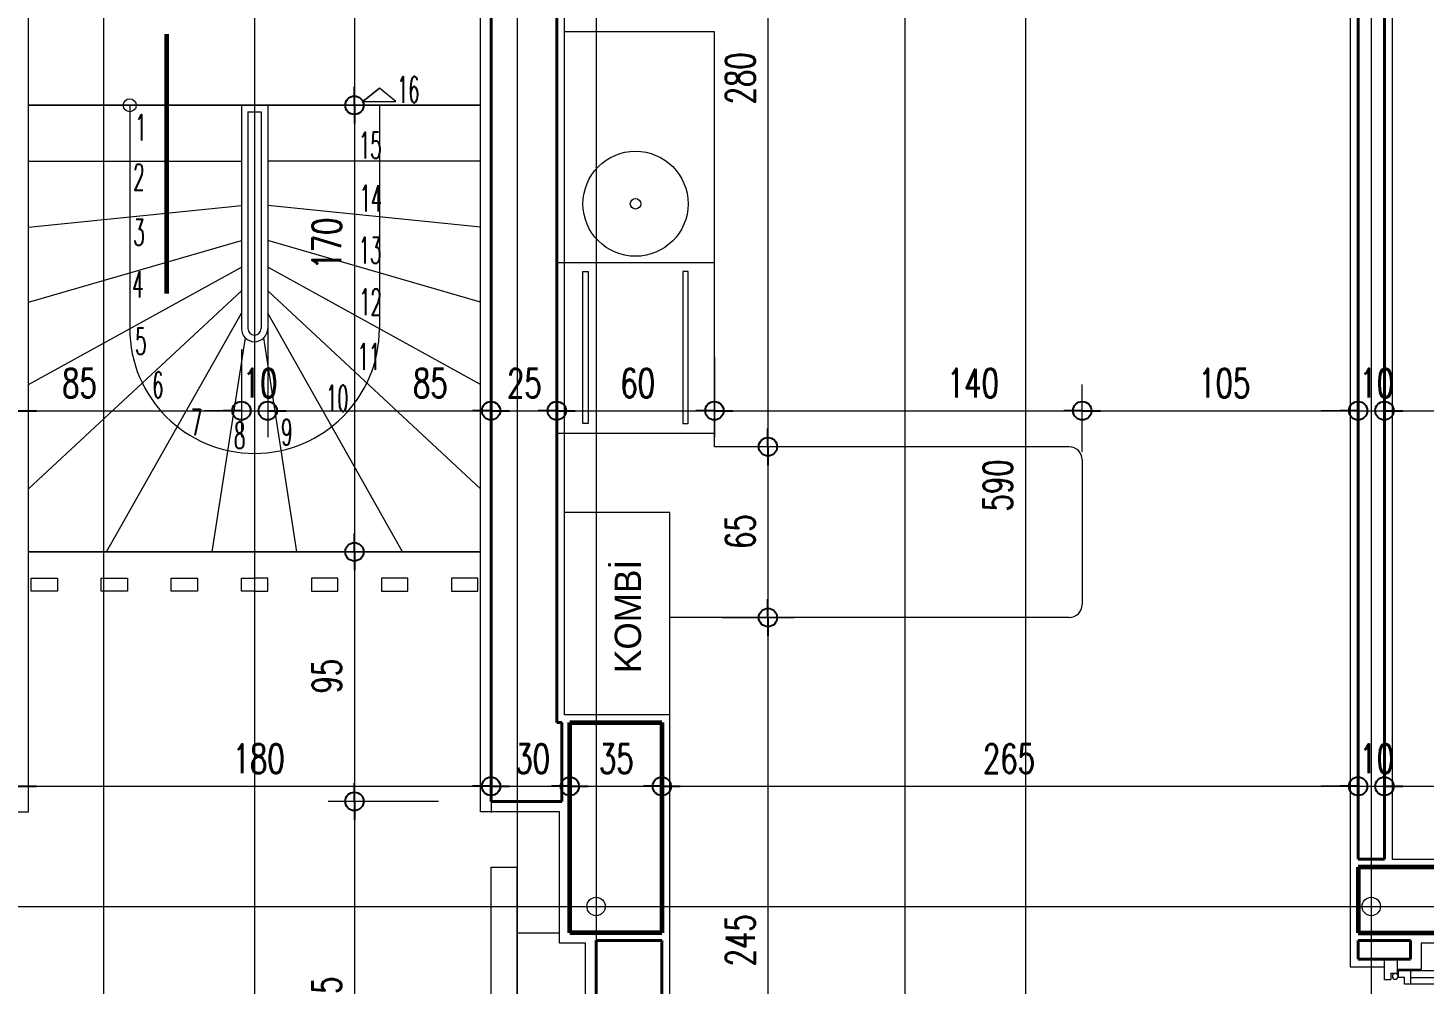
# Model space of a CAD drawing. Header units: millimetres. Extents: x 2016.56 to 2021.8, y 13721.83 to 13722.48.
# Drawn here: x 2017.928 to 2018.0343, y 13722.0359 to 13722.1087 of the extents above; entities that cross this region are included whole.
import ezdxf

# ---------------------------------------------------------------- set-up
doc = ezdxf.new("R2010")
doc.units = ezdxf.units.MM
doc.linetypes.add('ACAD_ISO04W100', pattern=[30, 24, -3, 0, -3])
doc.linetypes.add('ACAD_ISO07W100', pattern=[3, 0, -3])
doc.layers.get('0').update_dxf_attribs({"lineweight": 20})
for name, color, linetype, lineweight in [('aks', 1, 'Continuous', 9), ('DH', 7, 'Continuous', 20), ('DUVAR', 4, 'Continuous', 40), ('DV', 7, 'Continuous', 20), ('kesit', 5, 'Continuous', 60), ('kolon', 5, 'Continuous', 60), ('PENCERE', 3, 'Continuous', 13), ('SIVA', 7, 'Continuous', 20), ('TEFRİŞ', 11, 'Continuous', 9), ('TEXT', 7, 'Continuous', 20)]:
    doc.layers.add(name, color=color, linetype=linetype, lineweight=lineweight)
doc.styles.get("Standard").update_dxf_attribs({"font": 'txt.shx', "width": 0.7, "height": 11})
doc.styles.add('style3', font='GOTHIC.TTF', dxfattribs={"width": 0.7, "height": 11})

msp = doc.modelspace()

# ---------------------------------------------------------------- linework, layer by layer
for p, q in [((2017.980290658595, 13722.10838914312), (2017.968890658595, 13722.10838914312)), ((2017.980290658595, 13722.07678914312), (2017.980290658595, 13722.10838914312)), ((2017.970290658595, 13722.09013853427), (2017.970694938894, 13722.09013853427)), ((2017.970290658595, 13722.07856052371), (2017.970290658595, 13722.09013853427)), ((2017.970694938894, 13722.09013853427), (2017.970694938894, 13722.07856052371)), ((2017.978290658595, 13722.09013853427), (2017.977886378295, 13722.09013853427)), ((2017.977886378295, 13722.09013853427), (2017.977886378295, 13722.07856052371)), ((2017.978290658595, 13722.07856052371), (2017.978290658595, 13722.09013853427)), ((2017.970694938894, 13722.07856052371), (2017.970290658595, 13722.07856052371)), ((2017.977886378295, 13722.07856052371), (2017.978290658595, 13722.07856052371)), ((2018.007290658595, 13722.07678914312), (2017.980290658595, 13722.07678914312)), ((2018.008290658595, 13722.07578914312), (2018.008290658595, 13722.06478914312)), ((2018.007290658595, 13722.06378914312), (2017.976890658595, 13722.06378914312)), ((2017.976890658595, 13722.05638914312), (2017.976890658595, 13722.06378914312)), ((2017.968490658595, 13722.03898914312), (2017.968490658595, 13722.04898914312)), ((2017.969490658595, 13722.03898914312), (2017.968490658595, 13722.03898914312)), ((2017.970490658595, 13722.03898914312), (2017.969490658595, 13722.03898914312))]:
    msp.add_line(p, q)
at = {"color": 0, "lineweight": -2}
for p, q in [((2017.952892533593, 13722.10278914312), (2017.952892533593, 13722.10418914313)), ((2017.952892533593, 13722.10278914312), (2017.952892533593, 13722.10138914312)), ((2017.927290658595, 13722.07952882276), (2017.928690658595, 13722.07952882276)), ((2017.944290658595, 13722.07952882276), (2017.942890658595, 13722.07952882276)), ((2017.944290658595, 13722.07952882276), (2017.942890658595, 13722.07952882276)), ((2017.946290658595, 13722.07952882276), (2017.947690658595, 13722.07952882276)), ((2017.946290658595, 13722.07952882276), (2017.947690658595, 13722.07952882276)), ((2017.963290658595, 13722.07952882276), (2017.961890658595, 13722.07952882276)), ((2017.963290658595, 13722.07952882276), (2017.964690658595, 13722.07952882276)), ((2017.968290658595, 13722.07952882276), (2017.966890658595, 13722.07952882276)), ((2017.968290658595, 13722.07952882276), (2017.969690658595, 13722.07952882276)), ((2017.980290658595, 13722.07952882276), (2017.978890658595, 13722.07952882276)), ((2017.980290658595, 13722.07952882276), (2017.981690658595, 13722.07952882276)), ((2018.008290658595, 13722.07952882276), (2018.006890658595, 13722.07952882276)), ((2018.008290658595, 13722.07952882276), (2018.009690658595, 13722.07952882276)), ((2018.029290658595, 13722.07952882276), (2018.027890658595, 13722.07952882276)), ((2018.029290658595, 13722.07952882276), (2018.027890658595, 13722.07952882276)), ((2018.031290658595, 13722.07952882276), (2018.032690658595, 13722.07952882276)), ((2018.031290658595, 13722.07952882276), (2018.032690658595, 13722.07952882276)), ((2017.984372376615, 13722.07678914312), (2017.984372376615, 13722.07818914312)), ((2017.984372376615, 13722.07678914312), (2017.984372376615, 13722.07538914312)), ((2017.952892533593, 13722.06878914312), (2017.952892533593, 13722.07018914312)), ((2017.952892533593, 13722.06878914312), (2017.952892533593, 13722.06738914312)), ((2017.984372376615, 13722.06378914312), (2017.984372376615, 13722.06518914312)), ((2017.984372376615, 13722.06378914312), (2017.984372376615, 13722.06238914312)), ((2017.927290658595, 13722.05094238713), (2017.928690658595, 13722.05094238713)), ((2017.952892533593, 13722.04978914312), (2017.952892533593, 13722.05118914312)), ((2017.963290658595, 13722.05094238713), (2017.961890658595, 13722.05094238713)), ((2017.963290658595, 13722.05094238713), (2017.964690658595, 13722.05094238713)), ((2017.969290658595, 13722.05094238713), (2017.967890658595, 13722.05094238713)), ((2017.969290658595, 13722.05094238713), (2017.970690658595, 13722.05094238713)), ((2017.976290658595, 13722.05094238713), (2017.974890658595, 13722.05094238713)), ((2017.976290658595, 13722.05094238713), (2017.977690658595, 13722.05094238713)), ((2018.029290658595, 13722.05094238713), (2018.027890658595, 13722.05094238713)), ((2018.029290658595, 13722.05094238713), (2018.027890658595, 13722.05094238713)), ((2018.031290658595, 13722.05094238713), (2018.032690658595, 13722.05094238713)), ((2018.031290658595, 13722.05094238713), (2018.032690658595, 13722.05094238713)), ((2017.952892533593, 13722.04978914312), (2017.952892533593, 13722.04838914312))]:
    msp.add_line(p, q, dxfattribs=at)
at = {"linetype": 'ACAD_ISO07W100'}
for p, q in [((2017.980290658595, 13722.09078914312), (2017.968290658595, 13722.09078914312)), ((2017.980290658595, 13722.07778914312), (2017.968290658595, 13722.07778914312)), ((2017.976890658595, 13722.07178914312), (2017.968890658595, 13722.07178914312)), ((2017.976890658595, 13722.06378914312), (2017.976890658595, 13722.07178914312))]:
    msp.add_line(p, q, dxfattribs=at)
at = {"color": 0, "lineweight": -2}
for centre in [(2017.952892533593, 13722.10278914312), (2017.952892533593, 13722.10278914312), (2017.944290658595, 13722.07952882276), (2017.944290658595, 13722.07952882276), (2017.946290658595, 13722.07952882276), (2017.946290658595, 13722.07952882276), (2017.963290658595, 13722.07952882276), (2017.963290658595, 13722.07952882276), (2017.968290658595, 13722.07952882276), (2017.968290658595, 13722.07952882276), (2017.980290658595, 13722.07952882276), (2017.980290658595, 13722.07952882276), (2018.008290658595, 13722.07952882276), (2018.008290658595, 13722.07952882276), (2018.029290658595, 13722.07952882276), (2018.029290658595, 13722.07952882276), (2018.031290658595, 13722.07952882276), (2018.031290658595, 13722.07952882276), (2017.984372376615, 13722.07678914312), (2017.984372376615, 13722.07678914312), (2017.952892533593, 13722.06878914312), (2017.952892533593, 13722.06878914312), (2017.984372376615, 13722.06378914312), (2017.984372376615, 13722.06378914312), (2017.963290658595, 13722.05094238713), (2017.963290658595, 13722.05094238713), (2017.969290658595, 13722.05094238713), (2017.969290658595, 13722.05094238713), (2017.976290658595, 13722.05094238713), (2017.976290658595, 13722.05094238713), (2018.029290658595, 13722.05094238713), (2018.029290658595, 13722.05094238713), (2018.031290658595, 13722.05094238713), (2018.031290658595, 13722.05094238713), (2017.952892533593, 13722.04978914312), (2017.952892533593, 13722.04978914312)]:
    msp.add_circle(centre, 0.0007, dxfattribs=at)
for radius in [0.004, 0.0004]:
    msp.add_circle((2017.974290658595, 13722.09528914312), radius)
for centre, start, end in [((2018.007290658595, 13722.07578914312), 0, 90), ((2018.007290658595, 13722.06478914312), 270, 0)]:
    msp.add_arc(centre, 0.001, start, end)
at = {"layer": 'aks', "linetype": 'ACAD_ISO04W100', "ltscale": 2}
for p, q in [((2017.933790658595, 13722.40645173834), (2017.933790658595, 13721.95238660583)), ((2017.945290658595, 13722.40645173834), (2017.945290658595, 13721.95238660583)), ((2017.965290658595, 13722.40645173834), (2017.965290658595, 13721.95238660583)), ((2017.971290658595, 13722.40645173834), (2017.971290658595, 13721.95238660583)), ((2017.994790658595, 13722.40645173834), (2017.994790658595, 13721.95238660583)), ((2018.030290658595, 13722.40645173834), (2018.030290658595, 13721.95238660583)), ((2017.678471498505, 13722.04178914312), (2018.212109818685, 13722.04178914312))]:
    msp.add_line(p, q, dxfattribs=at)
at = {"layer": 'aks'}
for centre in [(2017.971290658595, 13722.04178914312), (2018.030290658595, 13722.04178914312)]:
    msp.add_circle(centre, 0.0007, dxfattribs=at)
at = {"layer": 'DH', "lineweight": 20}
for p, q in [((2017.946290658595, 13722.08973863197), (2017.946290658595, 13722.07752882276)), ((2018.029290658595, 13722.08508914312), (2018.029290658595, 13722.07752882276)), ((2018.031290658595, 13722.08508914312), (2018.031290658595, 13722.07752882276)), ((2018.031290658595, 13722.08508914312), (2018.031290658595, 13722.07752882276)), ((2017.944290658595, 13722.08421644743), (2017.944290658595, 13722.07752882276)), ((2017.944290658595, 13722.08421644743), (2017.944290658595, 13722.07752882276)), ((2017.946290658595, 13722.08395659215), (2017.946290658595, 13722.07752882276)), ((2017.980290658595, 13722.08357973765), (2017.980290658595, 13722.07752882276)), ((2017.980290658595, 13722.08357973765), (2017.980290658595, 13722.07752882276)), ((2017.968290658595, 13722.08110154164), (2017.968290658595, 13722.07752882276)), ((2018.008290658595, 13722.07640365157), (2018.008290658595, 13722.08152882276)), ((2018.008290658595, 13722.07640365157), (2018.008290658595, 13722.08152882276)), ((2018.029290658595, 13722.07640365157), (2018.029290658595, 13722.08152882276)), ((2017.968290658595, 13722.08057198714), (2017.968290658595, 13722.07752882276)), ((2017.963290658595, 13722.07910262007), (2017.963290658595, 13722.07752882276)), ((2017.963290658595, 13722.07910262007), (2017.963290658595, 13722.07752882276)), ((2017.963290658595, 13722.05478914312), (2017.963290658595, 13722.04894238713)), ((2017.976290658595, 13722.04938914312), (2017.976290658595, 13722.05294238713)), ((2017.976290658595, 13722.0529069122), (2017.976290658595, 13722.04894238713)), ((2018.029290658595, 13722.04938914312), (2018.029290658595, 13722.05294238713)), ((2018.029290658595, 13722.04878914312), (2018.029290658595, 13722.05294238713)), ((2018.031290658595, 13722.04938914312), (2018.031290658595, 13722.05294238713)), ((2018.031290658595, 13722.04938914312), (2018.031290658595, 13722.05294238713)), ((2017.963290658595, 13722.05186372125), (2017.963290658595, 13722.04894238713)), ((2017.969290658595, 13722.05215145125), (2017.969290658595, 13722.04894238713)), ((2017.969290658595, 13722.05186372125), (2017.969290658595, 13722.04894238713))]:
    msp.add_line(p, q, dxfattribs=at)
at = {"layer": 'DH'}
for p, q in [((2017.928690658595, 13722.07952882276), (2017.942890658595, 13722.07952882276)), ((2017.942890658595, 13722.07952882276), (2017.941490658595, 13722.07952882276)), ((2017.944290658595, 13722.07952882276), (2017.946290658595, 13722.07952882276)), ((2017.947690658595, 13722.07952882276), (2017.961890658595, 13722.07952882276)), ((2017.947690658595, 13722.07952882276), (2017.949090658595, 13722.07952882276)), ((2017.964690658595, 13722.07952882276), (2017.966890658595, 13722.07952882276)), ((2017.969690658595, 13722.07952882276), (2017.978890658595, 13722.07952882276)), ((2017.981690658595, 13722.07952882276), (2018.006890658595, 13722.07952882276)), ((2018.009690658595, 13722.07952882276), (2018.027890658595, 13722.07952882276)), ((2018.027890658595, 13722.07952882276), (2018.026490658595, 13722.07952882276)), ((2018.029290658595, 13722.07952882276), (2018.031290658595, 13722.07952882276)), ((2018.032690658595, 13722.07952882276), (2018.156890658595, 13722.07952882276)), ((2018.032690658595, 13722.07952882276), (2018.034090658595, 13722.07952882276)), ((2017.928690658595, 13722.05094238713), (2017.961890658595, 13722.05094238713)), ((2017.964690658595, 13722.05094238713), (2017.967890658595, 13722.05094238713)), ((2017.970690658595, 13722.05094238713), (2017.974890658595, 13722.05094238713)), ((2017.977690658595, 13722.05094238713), (2018.027890658595, 13722.05094238713)), ((2018.027890658595, 13722.05094238713), (2018.026490658595, 13722.05094238713)), ((2018.029290658595, 13722.05094238713), (2018.031290658595, 13722.05094238713)), ((2018.032690658595, 13722.05094238713), (2018.049890658595, 13722.05094238713)), ((2018.032690658595, 13722.05094238713), (2018.034090658595, 13722.05094238713))]:
    msp.add_line(p, q, dxfattribs=at)
at = {"layer": 'DUVAR'}
for p, q in [((2017.968290658595, 13722.13278914312), (2017.968290658595, 13722.05578914312)), ((2018.029290658595, 13722.13278914312), (2018.029290658595, 13722.04538914312)), ((2018.031290658595, 13722.13278914312), (2018.031290658595, 13722.04538914312)), ((2017.963290658595, 13722.12678914312), (2017.963290658595, 13722.04978914312)), ((2017.968690658595, 13722.05578914312), (2017.968290658595, 13722.05578914312)), ((2017.968690658595, 13722.05578914312), (2017.968690658595, 13722.04978914312)), ((2017.968690658595, 13722.04978914312), (2017.963290658595, 13722.04978914312)), ((2018.031290658595, 13722.04538914312), (2018.029290658595, 13722.04538914312)), ((2017.976290658595, 13722.03918914312), (2017.971290658595, 13722.03918914312)), ((2017.971290658595, 13722.03918914312), (2017.971290658595, 13722.01878914312)), ((2017.976290658595, 13722.03918914312), (2017.976290658595, 13722.01478914312)), ((2018.033290658595, 13722.03918914312), (2018.029290658595, 13722.03918914312)), ((2018.029290658595, 13722.03918914312), (2018.029290658595, 13722.03778914312)), ((2018.033290658595, 13722.03918914312), (2018.033290658595, 13722.03778914312)), ((2018.033290658595, 13722.03778914312), (2018.029290658595, 13722.03778914312))]:
    msp.add_line(p, q, dxfattribs=at)
at = {"layer": 'DV'}
for p, q in [((2017.984372376615, 13722.13138914312), (2017.984372376615, 13722.07818914312)), ((2018.003964807749, 13722.13138914312), (2018.003964807749, 13722.01618914312)), ((2017.952892533593, 13722.12538914312), (2017.952892533593, 13722.10418914313)), ((2017.952892533593, 13722.10138914312), (2017.952892533593, 13722.07018914312)), ((2017.984372376615, 13722.07538914312), (2017.984372376615, 13722.06518914312)), ((2017.952892533593, 13722.06738914312), (2017.952892533593, 13722.05118914312)), ((2017.984372376615, 13722.06238914312), (2017.984372376615, 13722.01618914312)), ((2017.952892533593, 13722.04838914312), (2017.952892533593, 13722.02018914312))]:
    msp.add_line(p, q, dxfattribs=at)
at = {"layer": 'DV', "lineweight": 20}
for p, q in [((2017.952176513517, 13722.10278914312), (2017.954892533593, 13722.10278914312)), ((2017.952176513517, 13722.10278914312), (2017.954892533593, 13722.10278914312)), ((2017.985774932104, 13722.07678914312), (2017.982372376615, 13722.07678914312)), ((2017.985774932104, 13722.07678914312), (2017.982372376615, 13722.07678914312)), ((2017.953370251034, 13722.06878914312), (2017.954892533593, 13722.06878914312)), ((2017.953370251034, 13722.06878914312), (2017.954892533593, 13722.06878914312)), ((2017.980890658595, 13722.06378914312), (2017.986372376615, 13722.06378914312)), ((2017.985774932104, 13722.06378914312), (2017.982372376615, 13722.06378914312)), ((2017.959290658595, 13722.04978914312), (2017.950892533593, 13722.04978914312)), ((2017.959290658595, 13722.04978914312), (2017.950892533593, 13722.04978914312))]:
    msp.add_line(p, q, dxfattribs=at)
at = {"layer": 'kesit', "linetype": 'ACAD_ISO04W100'}
msp.add_line((2017.938577652776, 13722.10820161439), (2017.938577652776, 13722.08844993836), dxfattribs=at)
at = {"layer": 'kolon'}
for p, q in [((2017.969290658595, 13722.03978914312), (2017.969290658595, 13722.05578914312)), ((2017.969290658595, 13722.05578914312), (2017.976290658595, 13722.05578914312)), ((2017.976290658595, 13722.05578914312), (2017.976290658595, 13722.03978914312)), ((2018.043290658595, 13722.04478914312), (2018.029290658595, 13722.04478914312)), ((2018.029290658595, 13722.04478914312), (2018.029290658595, 13722.03978914312)), ((2017.976290658595, 13722.03978914312), (2017.969290658595, 13722.03978914312)), ((2018.029290658595, 13722.03978914312), (2018.043290658595, 13722.03978914312))]:
    msp.add_line(p, q, dxfattribs=at)
at = {"layer": 'PENCERE'}
for p, q in [((2017.963290658595, 13722.0243946944), (2017.963290658595, 13722.04478914312)), ((2017.963290658595, 13722.04478914312), (2017.965290658595, 13722.04478914312)), ((2017.965290658595, 13722.02378914312), (2017.965290658595, 13722.04478914312)), ((2017.965290658595, 13722.04178914312), (2017.968490658595, 13722.04178914312)), ((2017.965290658595, 13722.03978914312), (2017.968490658595, 13722.03978914312)), ((2018.031290658595, 13722.03621677443), (2018.031290658595, 13722.03778914312)), ((2018.032290658595, 13722.03671677443), (2018.032290658595, 13722.03778914312)), ((2018.031790658595, 13722.03671677443), (2018.032290658595, 13722.03671677443)), ((2018.031790658595, 13722.03671677443), (2018.031790658595, 13722.03621677443)), ((2018.031290658595, 13722.03621677443), (2018.031790658595, 13722.03621677443)), ((2018.03331635609, 13722.03638044953), (2018.046786729312, 13722.03638044953))]:
    msp.add_line(p, q, dxfattribs=at)
at = {"layer": 'PENCERE', "extrusion": (-2.999321443644274e-32, 1.224606353822378e-16, -1)}
for p, q in [((2018.032336801381, 13722.03688044953), (2018.032336801381, 13722.03638044953)), ((2018.047786729312, 13722.03688044953), (2018.032336801381, 13722.03688044953)), ((2018.03331635609, 13722.03588044953), (2018.03331635609, 13722.03688044953)), ((2018.03281635609, 13722.03638044953), (2018.032336801381, 13722.03638044953)), ((2018.03281635609, 13722.03588044953), (2018.03281635609, 13722.03638044953)), ((2018.047286729312, 13722.03588044953), (2018.03281635609, 13722.03588044953))]:
    msp.add_line(p, q, dxfattribs=at)
msp.add_circle((-2018.03211635609, 13722.03646300408), 0.0002182403527176575, dxfattribs=at)
at = {"layer": 'SIVA'}
for p, q in [((2018.028690658595, 13722.13218914312), (2018.028690658595, 13722.03718914312)), ((2018.031890658595, 13722.13218914312), (2018.031890658595, 13722.04538914312)), ((2017.928090658595, 13722.04898914312), (2017.928090658595, 13722.12598914312)), ((2017.962490658595, 13722.04898914312), (2017.962490658595, 13722.12598914312)), ((2017.968890658595, 13722.05638914312), (2017.968890658595, 13722.12458914312)), ((2017.953540658595, 13722.10308914312), (2017.954790658595, 13722.1040895812)), ((2017.954790658595, 13722.1040895812), (2017.953540658595, 13722.10308914312)), ((2017.956040658595, 13722.10308914312), (2017.954790658595, 13722.1040895812)), ((2017.956040658595, 13722.10308914312), (2017.954790658595, 13722.1040895812)), ((2017.928090658595, 13722.10278914312), (2017.962490658595, 13722.10278914312)), ((2017.962490658595, 13722.10278914312), (2017.928090658595, 13722.10278914312)), ((2017.935790658595, 13722.10278914312), (2017.935790658595, 13722.08578914312)), ((2017.935790658595, 13722.10278914312), (2017.935790658595, 13722.08578914312)), ((2017.944290658595, 13722.10278914312), (2017.944290658595, 13722.08578914312)), ((2017.944290658595, 13722.10278914312), (2017.944290658595, 13722.08578914312)), ((2017.946290658595, 13722.10278914312), (2017.946290658595, 13722.08578914312)), ((2017.946290658595, 13722.10278914312), (2017.946290658595, 13722.08578914312)), ((2017.953540658595, 13722.10308914312), (2017.956040658595, 13722.10308914312)), ((2017.953540658595, 13722.10308914312), (2017.956040658595, 13722.10308914312)), ((2017.953540658595, 13722.10308914312), (2017.953540658595, 13722.10308914312)), ((2017.954790658595, 13722.10278914312), (2017.954790658595, 13722.08578914312)), ((2017.954790658595, 13722.10278914312), (2017.954790658595, 13722.08578914312)), ((2017.928090658595, 13722.09854548552), (2017.944290658595, 13722.09854548552)), ((2017.928090658595, 13722.09854548552), (2017.944290658595, 13722.09854548552)), ((2017.962490658595, 13722.09854548552), (2017.946290658595, 13722.09854548552)), ((2017.962490658595, 13722.09854548552), (2017.946290658595, 13722.09854548552)), ((2017.928090658595, 13722.09350249401), (2017.944290658595, 13722.09515752202)), ((2017.928090658595, 13722.09350249401), (2017.944290658595, 13722.09515752202)), ((2017.962490658595, 13722.09350249401), (2017.946290658595, 13722.09515752202)), ((2017.962490658595, 13722.09350249401), (2017.946290658595, 13722.09515752202)), ((2017.928090658595, 13722.08779453841), (2017.944290658595, 13722.09250360977)), ((2017.928090658595, 13722.08779453841), (2017.944290658595, 13722.09250360977)), ((2017.962490658595, 13722.08779453841), (2017.946290658595, 13722.09250360977)), ((2017.962490658595, 13722.08779453841), (2017.946290658595, 13722.09250360977)), ((2017.928090658595, 13722.08153756736), (2017.944290658595, 13722.09045574374)), ((2017.928090658595, 13722.08153756736), (2017.944290658595, 13722.09045574374)), ((2017.962490658595, 13722.08153756736), (2017.946290658595, 13722.09045574374)), ((2017.962490658595, 13722.08153756736), (2017.946290658595, 13722.09045574374)), ((2017.928090658595, 13722.07358603621), (2017.944290658595, 13722.08866549057)), ((2017.928090658595, 13722.07358603621), (2017.944290658595, 13722.08866549057)), ((2017.962490658595, 13722.07358603621), (2017.946290658595, 13722.08866549057)), ((2017.962490658595, 13722.07358603621), (2017.946290658595, 13722.08866549057)), ((2017.934032378239, 13722.06878914312), (2017.944290658595, 13722.08696958784)), ((2017.934032378239, 13722.06878914312), (2017.944290658595, 13722.08696958784)), ((2017.95654893895, 13722.06878914312), (2017.946290658595, 13722.08696958784)), ((2017.95654893895, 13722.06878914312), (2017.946290658595, 13722.08696958784)), ((2017.942061590232, 13722.06878914312), (2017.944594030023, 13722.08507171115)), ((2017.942061590232, 13722.06878914312), (2017.944594030023, 13722.08507171115)), ((2017.948519726958, 13722.06878914312), (2017.945987287166, 13722.08507171115)), ((2017.948519726958, 13722.06878914312), (2017.945987287166, 13722.08507171115)), ((2017.928090658595, 13722.06878914312), (2017.962490658595, 13722.06878914312)), ((2017.962490658595, 13722.06878914312), (2017.928090658595, 13722.06878914312)), ((2017.976890658595, 13722.05638914312), (2017.968890658595, 13722.05638914312)), ((2017.976890658595, 13722.01538914312), (2017.976890658595, 13722.05638914312)), ((2017.922090658595, 13722.04898914312), (2017.928090658595, 13722.04898914312)), ((2017.968490658595, 13722.04898914312), (2017.962490658595, 13722.04898914312)), ((2018.031890658595, 13722.04538914312), (2018.051890658595, 13722.04538914312)), ((2017.970490658595, 13722.01958914312), (2017.970490658595, 13722.03898914312)), ((2018.034090658595, 13722.03898914312), (2018.034090658595, 13722.03698914312)), ((2018.052090658595, 13722.03898914312), (2018.034090658595, 13722.03898914312)), ((2018.028690658595, 13722.03718914312), (2018.031290658595, 13722.03718914312)), ((2018.034090658595, 13722.03698914312), (2018.032290658595, 13722.03698914312))]:
    msp.add_line(p, q, dxfattribs=at)
msp.add_circle((2017.935790658595, 13722.10278914312), 0.0004924336615586072, dxfattribs=at)
for radius in [0.00950000000000291, 0.00950000000000291, 0.00100000000000291, 0.00100000000000291]:
    msp.add_arc((2017.945290658595, 13722.08578914312), radius, 180, 0, dxfattribs=at)
at = {"layer": 'TEFRİŞ'}
for p, q in [((2017.944790658595, 13722.10228914312), (2017.945790658595, 13722.10228914312)), ((2017.944790658595, 13722.10228914312), (2017.944790658595, 13722.08578914312)), ((2017.945790658595, 13722.10228914312), (2017.945790658595, 13722.08578914312)), ((2017.928290658595, 13722.06578914312), (2017.928290658595, 13722.06678914312)), ((2017.928290658595, 13722.06678914312), (2017.930290658595, 13722.06678914312)), ((2017.930290658595, 13722.06678914312), (2017.930290658595, 13722.06578914312)), ((2017.933622658595, 13722.06578914312), (2017.933622658595, 13722.06678914312)), ((2017.933622658595, 13722.06678914312), (2017.935622658595, 13722.06678914312)), ((2017.935622658595, 13722.06678914312), (2017.935622658595, 13722.06578914312)), ((2017.938954658595, 13722.06578914312), (2017.938954658595, 13722.06678914312)), ((2017.938954658595, 13722.06678914312), (2017.940954658595, 13722.06678914312)), ((2017.940954658595, 13722.06678914312), (2017.940954658595, 13722.06578914312)), ((2017.944290658595, 13722.06578914312), (2017.944290658595, 13722.06678914312)), ((2017.944290658595, 13722.06678914312), (2017.945290658595, 13722.06678914312)), ((2017.946290658595, 13722.06678914312), (2017.945290658595, 13722.06678914312)), ((2017.946290658595, 13722.06578914312), (2017.946290658595, 13722.06678914312)), ((2017.951626658595, 13722.06678914312), (2017.949626658595, 13722.06678914312)), ((2017.949626658595, 13722.06678914312), (2017.949626658595, 13722.06578914312)), ((2017.951626658595, 13722.06578914312), (2017.951626658595, 13722.06678914312)), ((2017.956958658595, 13722.06678914312), (2017.954958658595, 13722.06678914312)), ((2017.954958658595, 13722.06678914312), (2017.954958658595, 13722.06578914312)), ((2017.956958658595, 13722.06578914312), (2017.956958658595, 13722.06678914312)), ((2017.962290658595, 13722.06678914312), (2017.960290658595, 13722.06678914312)), ((2017.960290658595, 13722.06678914312), (2017.960290658595, 13722.06578914312)), ((2017.962290658595, 13722.06578914312), (2017.962290658595, 13722.06678914312)), ((2017.930290658595, 13722.06578914312), (2017.928290658595, 13722.06578914312)), ((2017.935622658595, 13722.06578914312), (2017.933622658595, 13722.06578914312)), ((2017.940954658595, 13722.06578914312), (2017.938954658595, 13722.06578914312)), ((2017.945290658595, 13722.06578914312), (2017.944290658595, 13722.06578914312)), ((2017.945290658595, 13722.06578914312), (2017.946290658595, 13722.06578914312)), ((2017.949626658595, 13722.06578914312), (2017.951626658595, 13722.06578914312)), ((2017.954958658595, 13722.06578914312), (2017.956958658595, 13722.06578914312)), ((2017.960290658595, 13722.06578914312), (2017.962290658595, 13722.06578914312))]:
    msp.add_line(p, q, dxfattribs=at)
msp.add_arc((2017.945290658595, 13722.08578914312), 0.0005000000000029104, 180, 0, dxfattribs=at)

# ---------------------------------------------------------------- texts
at = {"layer": 'DH', "width": 0.7}
for s, p in [('85', (2017.930646669363, 13722.08052882276)), ('10', (2017.944392325261, 13722.08052882276)), ('85', (2017.957351606392, 13722.08052882276)), ('25', (2017.964507325261, 13722.08052882276)), ('60', (2017.973135658595, 13722.08052882276)), ('140', (2017.99798746916, 13722.08052882276)), ('105', (2018.017122325261, 13722.08052882276)), ('10', (2018.029392325261, 13722.08052882276)), ('180', (2017.943622325261, 13722.05194238713)), ('30', (2017.965135658595, 13722.05194238713)), ('35', (2017.971507325261, 13722.05194238713)), ('265', (2018.000737325261, 13722.05194238713)), ('10', (2018.029392325261, 13722.05194238713))]:
    msp.add_text(s, height=0.0022, dxfattribs=at).set_placement(p)
at = {"layer": 'DV', "width": 0.7}
for s, p in [('280', (2017.983372376615, 13722.10286414312)), ('170', (2017.951892533593, 13722.09027285518)), ('590', (2018.002964807749, 13722.07186414312)), ('65', (2017.983372376615, 13722.06900580979)), ('95', (2017.951892533593, 13722.05800580979)), ('245', (2017.983372376615, 13722.03723580979)), ('155', (2017.951892533593, 13722.03249247646))]:
    msp.add_text(s, height=0.0022, rotation=90, dxfattribs=at).set_placement(p)
at = {"layer": 'TEXT', "width": 0.5}
for s, p in [('16', (2017.956131556839, 13722.10298136)), ('1', (2017.936202352194, 13722.10009547255)), ('15', (2017.953235772394, 13722.09874352783)), ('2', (2017.936060552255, 13722.09631567947)), ('14', (2017.953284424917, 13722.0946993206)), ('3', (2017.936070165564, 13722.09211664134)), ('13', (2017.953225971632, 13722.09073897138)), ('4', (2017.935985899289, 13722.0881533465)), ('12', (2017.953253763245, 13722.0868051996)), ('5', (2017.9362034096, 13722.08381992098)), ('11', (2017.953133134471, 13722.08265337149)), ('6', (2017.937505314342, 13722.08049998571)), ('10', (2017.950733740115, 13722.07946837097)), ('7', (2017.940440130894, 13722.07765319773)), ('8', (2017.943726096162, 13722.07666807698)), ('9', (2017.947320657465, 13722.07690261842))]:
    msp.add_text(s, height=0.002, dxfattribs=at).set_placement(p)
at = {"layer": 'TEXT', "style": 'style3'}
msp.add_text('KOMBİ', height=0.002, rotation=90, dxfattribs=at).set_placement((2017.974706706166, 13722.05956110693))

doc.saveas('drawing.dxf')
